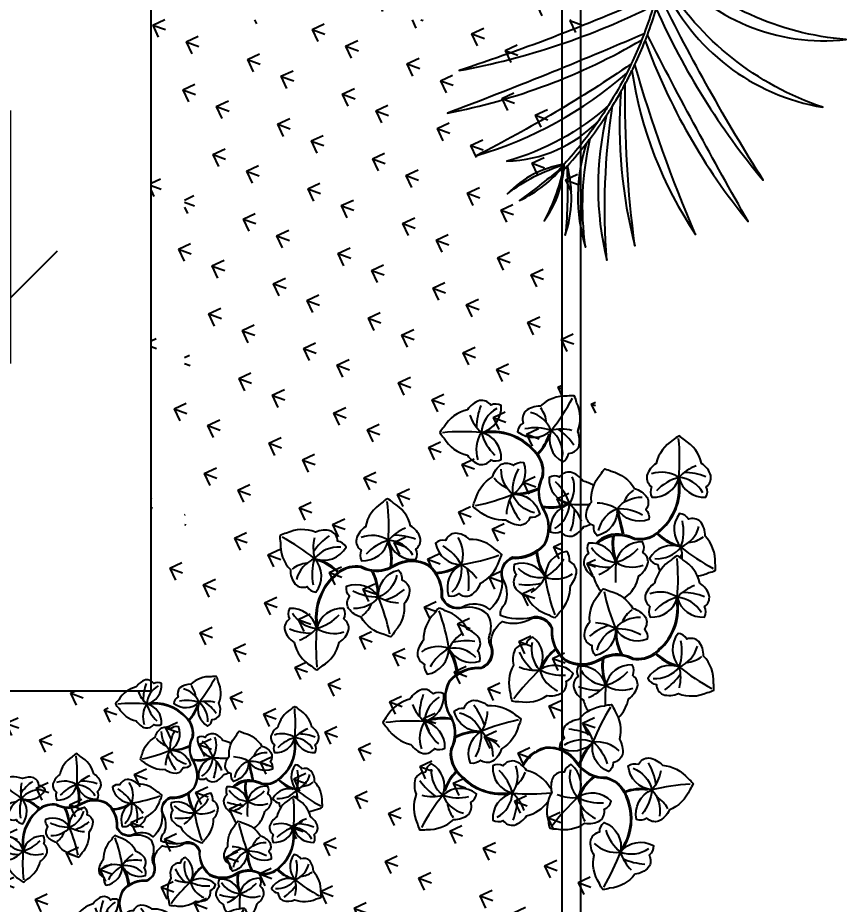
# Model space of a CAD drawing. Extents: x 97.2 to 178.4, y 268.6 to 301.5.
# Drawn here: x 104.67 to 105.555, y 272.719 to 273.666 of the extents above; entities that cross this region are included whole.
import ezdxf

# ---------------------------------------------------------------- set-up
doc = ezdxf.new("R2010")
doc.units = 0
doc.header["$MEASUREMENT"] = 0
doc.layers.get('0').update_dxf_attribs({"linetype": 'CONTINUOUS'})
doc.layers.get('DEFPOINTS').update_dxf_attribs({"linetype": 'CONTINUOUS'})
for name, color, linetype in [('COTAS', 8, 'CONTINUOUS'), ('PAREDE', 7, 'CONTINUOUS'), ('PISOS', 9, 'CONTINUOUS'), ('VEGET', 64, 'CONTINUOUS'), ('VEGET-I', 62, 'CONTINUOUS')]:
    doc.layers.add(name, color=color, linetype=linetype)
doc.styles.get("Standard").update_dxf_attribs({"font": 'arial.ttf'})
doc.dimstyles.get("Standard").update_dxf_attribs({"dimscale": 0, "dimtxt": 0.12, "dimasz": 0.1, "dimexe": 0.2, "dimexo": 0.2, "dimgap": 0, "dimtad": 0, "dimzin": 5, "dimdsep": 46, "dimtxsty": 'Standard', "dimblk1": 'OBLIQUE', "dimblk2": 'OBLIQUE', "dimsah": 1, "dimcen": 0.1, "dimadec": 0, "dimazin": 0, "dimtfac": 1, "dimtmove": 0, "dimatfit": 3, "dimldrblk": 'OBLIQUE', "dimfxl": 1, "dimtolj": 1, "dimtzin": 1, "dimarcsym": 0})

# ---------------------------------------------------------------- blocks, each defined once
blk = doc.blocks.new('_OBLIQUE')
at = {"color": 0, "linetype": 'ByBlock'}
blk.add_line((-0.5, -0.5), (0.5, 0.5), dxfattribs=at)
blk = doc.blocks.new('*D102')
at = {"color": 0, "linetype": 'ByBlock'}
for p, q in [((101.56242, 273.29643), (101.56242, 273.56672)), ((103.36242, 273.29643), (103.36242, 273.56672)), ((101.56242, 273.36672), (102.30059, 273.36672)), ((103.36242, 273.36672), (102.62425, 273.36672))]:
    blk.add_line(p, q, dxfattribs=at)
at = {"layer": 'DEFPOINTS', "color": 0, "linetype": 'ByBlock'}
for p in [(101.56242, 273.36672), (101.56242, 273.09643), (103.36242, 273.09643)]:
    blk.add_point(p, dxfattribs=at)
at = {"color": 0, "linetype": 'ByBlock', "xscale": 0.1, "yscale": 0.1, "zscale": 0.1, "rotation": 180}
blk.add_blockref('_OBLIQUE', (101.56242, 273.36672), dxfattribs=at)
at = {"color": 0, "linetype": 'ByBlock', "xscale": 0.1, "yscale": 0.1, "zscale": 0.1}
blk.add_blockref('_OBLIQUE', (103.36242, 273.36672), dxfattribs=at)
at = {"color": 0, "linetype": 'ByBlock', "insert": (102.46242, 273.36672), "char_height": 0.12, "attachment_point": 5}
blk.add_mtext('\\A1;1.80', dxfattribs=at)
blk = doc.blocks.new('VEGET-05')
at = {"layer": 'VEGET'}
for points in [[(-0.01486, 0.27597, 0.205226), (-0.03986, 0.25782, 0.068851), (-0.04429, 0.25182, 0.068851), (-0.03986, 0.24582, 0.205226), (-0.01486, 0.22767, 0.1746), (-0.00186, 0.21767, 0.287728), (0.01014, 0.22267, 0.244009), (0.02127, 0.22284, 0.367619), (0.00014, 0.25182, 0.367619), (0.02127, 0.2808, 0.244009), (0.01014, 0.28097, 0.287728), (-0.00186, 0.28597, 0.1746)], [(0.07454, 0.25403, 0.367619), (0.08684, 0.22034, 0.244009), (0.09318, 0.22949, 0.287728), (0.10401, 0.23667, 0.1746), (0.10295, 0.25304, 0.205226), (0.1018, 0.28391, 0.068851), (0.09928, 0.29093, 0.068851), (0.09184, 0.29059, 0.205226), (0.06284, 0.27994, 0.1746), (0.04729, 0.27471, 0.287728), (0.04476, 0.26196, 0.244009), (0.0387, 0.25262, 0.367619)], [(0.03352, 0.18586, -0.367619), (0.06234, 0.16452, -0.244009), (0.05177, 0.16103, -0.287728), (0.04182, 0.15267, -0.1746), (0.02642, 0.15833, -0.205226), (-0.00286, 0.16818, -0.068851), (-0.00888, 0.17258, -0.068851), (-0.00645, 0.17963, -0.205226), (0.01198, 0.20442, -0.1746), (0.0214, 0.21785, -0.287728), (0.03434, 0.21666, -0.244009), (0.04502, 0.21983, -0.367619)], [(0.09414, 0.17528, 0.367619), (0.07364, 0.14586, 0.244009), (0.08478, 0.14593, 0.287728), (0.09688, 0.14119, 0.1746), (0.10966, 0.15147, 0.205226), (0.13426, 0.17015, 0.068851), (0.13856, 0.17624, 0.068851), (0.134, 0.18215, 0.205226), (0.10862, 0.19975, 0.1746), (0.0954, 0.20947, 0.287728), (0.08352, 0.20421, 0.244009), (0.07239, 0.2038, 0.367619)], [(-0.09931, 0.13669, 0.367619), (-0.06988, 0.11619, 0.244009), (-0.06995, 0.12732, 0.287728), (-0.06521, 0.13943, 0.1746), (-0.07549, 0.15221, 0.205226), (-0.09417, 0.17681, 0.068851), (-0.10027, 0.1811, 0.068851), (-0.10617, 0.17655, 0.205226), (-0.12377, 0.15116, 0.1746), (-0.13349, 0.13795, 0.287728), (-0.12823, 0.12606, 0.244009), (-0.12782, 0.11493, 0.367619)], [(-0.17805, 0.11708, 0.367619), (-0.14436, 0.12938, 0.244009), (-0.15351, 0.13572, 0.287728), (-0.16069, 0.14656, 0.1746), (-0.17706, 0.14549, 0.205226), (-0.20793, 0.14435, 0.068851), (-0.21495, 0.14183, 0.068851), (-0.21462, 0.13438, 0.205226), (-0.20396, 0.10538, 0.1746), (-0.19873, 0.08984, 0.287728), (-0.18598, 0.08731, 0.244009), (-0.17664, 0.08125, 0.367619)], [(-0.02137, 0.11068, 0.367619), (-0.03491, 0.07747, 0.244009), (-0.02406, 0.07998, 0.287728), (-0.01121, 0.07802, 0.1746), (-0.001, 0.09085, 0.205226), (0.0189, 0.11448, 0.068851), (0.02176, 0.12137, 0.068851), (0.01602, 0.12613, 0.205226), (-0.01262, 0.13773, 0.1746), (-0.02764, 0.14431, 0.287728), (-0.03808, 0.13657, 0.244009), (-0.04885, 0.13372, 0.367619)], [(0.06814, 0.09734, 0.367619), (0.03493, 0.11088, 0.244009), (0.03744, 0.10004, 0.287728), (0.03547, 0.08719, 0.1746), (0.04831, 0.07697, 0.205226), (0.07193, 0.05707, 0.068851), (0.07882, 0.05422, 0.068851), (0.08358, 0.05996, 0.205226), (0.09518, 0.08859, 0.1746), (0.10176, 0.10362, 0.287728), (0.09402, 0.11406, 0.244009), (0.09118, 0.12483, 0.367619)], [(0.23342, 0.09084, 0.205226), (0.21527, 0.11584, 0.068851), (0.20927, 0.12027, 0.068851), (0.20327, 0.11584, 0.205226), (0.18513, 0.09084, 0.1746), (0.17513, 0.07784, 0.287728), (0.18013, 0.06584, 0.244009), (0.1803, 0.05471, 0.367619), (0.20927, 0.07584, 0.367619), (0.23825, 0.05471, 0.244009), (0.23842, 0.06584, 0.287728), (0.24342, 0.07784, 0.1746)], [(-0.10988, 0.07606, -0.367619), (-0.08855, 0.10489, -0.244009), (-0.08506, 0.09432, -0.287728), (-0.0767, 0.08436, -0.1746), (-0.08235, 0.06896, -0.205226), (-0.0922, 0.03968, -0.068851), (-0.0966, 0.03366, -0.068851), (-0.10365, 0.0361, -0.205226), (-0.12844, 0.05453, -0.1746), (-0.14187, 0.06394, -0.287728), (-0.14069, 0.07689, -0.244009), (-0.14385, 0.08756, -0.367619)], [(0.14331, 0.04246, -0.367619), (0.12198, 0.01363, -0.244009), (0.11849, 0.0242, -0.287728), (0.11013, 0.03416, -0.1746), (0.11579, 0.04956, -0.205226), (0.12563, 0.07884, -0.068851), (0.13003, 0.08486, -0.068851), (0.13708, 0.08243, -0.205226), (0.16187, 0.06399, -0.1746), (0.1753, 0.05458, -0.287728), (0.17412, 0.04163, -0.244009), (0.17728, 0.03096, -0.367619)], [(-0.04424, 0.01357, 0.367619), (-0.00913, 0.02091, 0.244009), (-0.01728, 0.0285, 0.287728), (-0.02283, 0.04025, 0.1746), (-0.03918, 0.04154, 0.205226), (-0.0699, 0.04484, 0.068851), (-0.0772, 0.04335, 0.068851), (-0.07794, 0.03593, 0.205226), (-0.07156, 0.00571, 0.1746), (-0.06862, -0.01043, 0.287728), (-0.05636, -0.01476, 0.244009), (-0.04798, -0.0221, 0.367619)], [(0.0548, 0.00784, 0.367619), (0.06834, 0.04105, 0.244009), (0.05749, 0.03854, 0.287728), (0.04464, 0.04051, 0.1746), (0.03443, 0.02767, 0.205226), (0.01453, 0.00404, 0.068851), (0.01168, -0.00285, 0.068851), (0.01742, -0.00761, 0.205226), (0.04605, -0.01921, 0.1746), (0.06107, -0.02579, 0.287728), (0.07152, -0.01805, 0.244009), (0.08228, -0.0152, 0.367619)], [(0.21148, 0.00144, 0.367619), (0.17779, -0.01086, 0.244009), (0.18694, -0.0172, 0.287728), (0.19413, -0.02804, 0.1746), (0.21049, -0.02697, 0.205226), (0.24136, -0.02583, 0.068851), (0.24838, -0.02331, 0.068851), (0.24805, -0.01586, 0.205226), (0.23739, 0.01314, 0.1746), (0.23217, 0.02868, 0.287728), (0.21941, 0.03122, 0.244009), (0.21007, 0.03727, 0.367619)], [(-0.18047, -0.02711, 0.367619), (-0.14531, -0.02004, 0.244009), (-0.1534, -0.01239, 0.287728), (-0.15886, -0.0006, 0.1746), (-0.1752, 0.00082, 0.205226), (-0.20589, 0.00435, 0.068851), (-0.21321, 0.00293, 0.068851), (-0.214, -0.00449, 0.205226), (-0.20785, -0.03476, 0.1746), (-0.20503, -0.05092, 0.287728), (-0.19281, -0.05535, 0.244009), (-0.18449, -0.06275, 0.367619)], [(-0.1211, -0.0433, -0.367619), (-0.12715, -0.00795, -0.244009), (-0.1171, -0.01274, -0.287728), (-0.10413, -0.01359, -0.1746), (-0.09693, -0.02833, -0.205226), (-0.0826, -0.0557, -0.068851), (-0.0813, -0.06304, -0.068851), (-0.08793, -0.06645, -0.205226), (-0.11839, -0.07159, -0.1746), (-0.13448, -0.07478, -0.287728), (-0.14301, -0.06497, -0.244009), (-0.15291, -0.05987, -0.367619)], [(-0.00008, -0.06734, -0.367619), (-0.02891, -0.046, -0.244009), (-0.01834, -0.04251, -0.287728), (-0.00838, -0.03415, -0.1746), (0.00701, -0.03981, -0.205226), (0.03629, -0.04965, -0.068851), (0.04231, -0.05406, -0.068851), (0.03988, -0.06111, -0.205226), (0.02145, -0.0859, -0.1746), (0.01203, -0.09933, -0.287728), (-0.00091, -0.09814, -0.244009), (-0.01159, -0.10131, -0.367619)], [(0.12792, -0.06907, -0.367619), (0.09909, -0.04773, -0.244009), (0.10966, -0.04424, -0.287728), (0.11962, -0.03588, -0.1746), (0.13501, -0.04154, -0.205226), (0.16429, -0.05138, -0.068851), (0.17031, -0.05579, -0.068851), (0.16788, -0.06283, -0.205226), (0.14945, -0.08763, -0.1746), (0.14003, -0.10106, -0.287728), (0.12709, -0.09987, -0.244009), (0.11641, -0.10304, -0.367619)], [(-0.26256, -0.08812, -0.205226), (-0.27748, -0.06107, -0.068851), (-0.27893, -0.05376, -0.068851), (-0.27238, -0.05021, -0.205226), (-0.24204, -0.0444, -0.1746), (-0.22602, -0.04087, -0.287728), (-0.21728, -0.0505, -0.244009), (-0.20728, -0.05538, -0.367619), (-0.23872, -0.07264, -0.367619), (-0.2319, -0.10785, -0.244009), (-0.24205, -0.10327, -0.287728), (-0.25504, -0.1027, -0.1746)], [(-0.1723, -0.10625, -0.367619), (-0.14686, -0.08098, -0.244009), (-0.145, -0.09196, -0.287728), (-0.13824, -0.10306, -0.1746), (-0.14616, -0.11742, -0.205226), (-0.16032, -0.14488, -0.068851), (-0.16558, -0.15017, -0.068851), (-0.17218, -0.1467, -0.205226), (-0.1939, -0.12473, -0.1746), (-0.20575, -0.1134, -0.287728), (-0.20263, -0.10078, -0.244009), (-0.20414, -0.08975, -0.367619)], [(-0.04111, -0.13551, 0.367619), (-0.0534, -0.10182, 0.244009), (-0.05975, -0.11097, 0.287728), (-0.07058, -0.11815, 0.1746), (-0.06952, -0.13452, 0.205226), (-0.06837, -0.16539, 0.068851), (-0.06585, -0.17241, 0.068851), (-0.0584, -0.17207, 0.205226), (-0.02941, -0.16142, 0.1746), (-0.01386, -0.15619, 0.287728), (-0.01133, -0.14344, 0.244009), (-0.00527, -0.1341, 0.367619)], [(0.0483, -0.15745, 0.205226), (0.0733, -0.1393, 0.068851), (0.07772, -0.1333, 0.068851), (0.0733, -0.1273, 0.205226), (0.0483, -0.10915, 0.1746), (0.0353, -0.09915, 0.287728), (0.0233, -0.10415, 0.244009), (0.01217, -0.10432, 0.367619), (0.0333, -0.1333, 0.367619), (0.01217, -0.16227, 0.244009), (0.0233, -0.16245, 0.287728), (0.0353, -0.16745, 0.1746)], [(0.1763, -0.15917, 0.205226), (0.2013, -0.14103, 0.068851), (0.20572, -0.13503, 0.068851), (0.2013, -0.12903, 0.205226), (0.1763, -0.11088, 0.1746), (0.1633, -0.10088, 0.287728), (0.1513, -0.10588, 0.244009), (0.14016, -0.10605, 0.367619), (0.1613, -0.13503, 0.367619), (0.14016, -0.164, 0.244009), (0.1513, -0.16417, 0.287728), (0.1633, -0.16917, 0.1746)]]:
    blk.add_lwpolyline(points, format="xyb", close=True, dxfattribs=at)
for points in [[(0.05981, 0.22924, 0.036578), (0.05672, 0.23262, 0.26706), (0.00014, 0.25182)], [(0.0597, 0.22772, 0.046244), (0.056, 0.23192, 0.267271), (0.00033, 0.25084, 0.267271)], [(0.06128, 0.19287, -0.086488), (0.06509, 0.2046, 0.20505), (0.05961, 0.22784, 0.20505)], [(0.06517, 0.17313, -0.235468), (0.06604, 0.20427, 0.206382), (0.06042, 0.22843, 0.26706)], [(-0.02526, 0.10822, -0.112191), (-0.04802, 0.10128, -0.164024), (-0.04153, 0.07611, 0.399705), (-0.0201, 0.0654, -0.242829), (-0.00524, 0.06654, 0.204138), (0.01511, 0.06928, 0.235905), (0.0219, 0.09578, -0.403135), (0.03343, 0.11852, 0.242397), (0.06694, 0.13259, 0.261802), (0.06657, 0.16849, -0.170499), (0.06113, 0.19166, 0.20505)], [(0.0597, 0.12464, 0.067526), (0.06777, 0.13203, 0.262665), (0.06743, 0.16901, -0.024866), (0.0657, 0.17203, 0.206382)], [(0.14324, 0.03786, 0.111982), (0.14912, 0.01484, 0.170499), (0.12595, 0.00941, -0.261802), (0.09005, 0.00903, -0.242397), (0.07598, 0.04254, 0.403135), (0.05324, 0.05408, -0.246589), (0.02024, 0.06692, 0.297406), (0.02286, 0.09608, -0.399705), (0.03357, 0.11751, 0.164024), (0.05874, 0.124, 0.112191), (0.06568, 0.10124)], [(-0.10981, 0.08067, 0.111982), (-0.11569, 0.10368, 0.170499), (-0.09252, 0.10912, -0.261802), (-0.05662, 0.10949, -0.242397), (-0.04254, 0.07598, 0.403135), (-0.01981, 0.06445, -0.193811), (-0.00455, 0.06344, -0.110591), (0.00741, 0.0535, 0.203779), (0.01058, 0.02244, -0.399705), (-0.00014, 0.00101, 0.164024), (-0.02531, -0.00548), (-0.02627, -0.00612, 0.067526), (-0.03434, -0.0135, 0.262665), (-0.03399, -0.05049, -0.024866), (-0.03227, -0.0535, 0.11396), (-0.05637, -0.05522)], [(-0.04867, 0.10224, 0.067526), (-0.05605, 0.11032, 0.262665), (-0.09304, 0.10997, -0.024866), (-0.09605, 0.10825, 0.206382)], [(-0.09715, 0.10771, -0.235468), (-0.12829, 0.10859, 0.206382), (-0.15246, 0.10296, 0.26706)], [(-0.11689, 0.10383, -0.086488), (-0.12862, 0.10763, 0.20505), (-0.15186, 0.10216, 0.20505)], [(-0.15326, 0.10235, 0.036578), (-0.15664, 0.09926, 0.26706), (-0.17584, 0.04268)], [(-0.15175, 0.10225, 0.046244), (-0.15594, 0.09854, 0.267271), (-0.17486, 0.04287, 0.267271)], [(0.18669, 0.01617, 0.036578), (0.19007, 0.01926, 0.26706), (0.20927, 0.07584)], [(0.18518, 0.01628, 0.046244), (0.18938, 0.01998, 0.267271), (0.20829, 0.07565, 0.267271)], [(-0.17108, 0.00154, 0.015462), (-0.16984, 0.00268, 0.205226), (-0.15169, 0.02768, 0.1746), (-0.14169, 0.04068, 0.287728), (-0.14669, 0.05268, 0.244009), (-0.14686, 0.06381, 0.367619), (-0.17584, 0.04268, 0.367619), (-0.20482, 0.06381, 0.244009), (-0.20499, 0.05268, 0.287728), (-0.20999, 0.04068, 0.1746), (-0.19999, 0.02768, 0.205226)], [(-0.00469, -0.06726, 0.111982), (-0.0277, -0.07314, 0.170499), (-0.03314, -0.04997, -0.261802), (-0.03351, -0.01407, -0.242397), (0, 0, 0.403135), (0.01153, 0.02274, -0.148926), (0.01393, 0.05547, -0.248003), (0.02616, 0.05054, 0.232235), (0.05353, 0.05312, -0.399705), (0.07496, 0.04241, 0.164024), (0.08145, 0.01724, 0.112191), (0.0587, 0.0103)], [(-0.14699, 0.03162, -0.206326), (-0.12758, 0.00691, -0.261802), (-0.14317, -0.02543, 0.170499), (-0.15794, -0.0441, -0.20505)], [(-0.14631, 0.03238, -0.128833), (-0.13136, 0.01817, -0.262665)], [(-0.19999, 0.02768, 0.180009), (-0.18502, 0.00479, 0.068851)], [(-0.13076, 0.01718, -0.067526), (-0.12659, 0.00707, -0.262665), (-0.14262, -0.02627, 0.024866), (-0.14546, -0.02826, -0.206382)], [(0.0821, 0.01628, 0.067526), (0.08948, 0.00821, 0.262665), (0.12647, 0.00855, -0.024866), (0.12948, 0.01027, 0.206382)], [(0.13058, 0.01081, -0.235468), (0.16173, 0.00993, 0.206382), (0.18589, 0.01556, 0.26706)], [(0.15033, 0.01469, -0.086488), (0.16206, 0.01089, 0.20505), (0.1853, 0.01636, 0.20505)], [(0.13274, -0.01817, 0.367619), (0.10331, 0.00233, 0.244009), (0.10338, -0.0088, 0.287728), (0.09864, -0.0209, 0.1746), (0.10892, -0.03368, 0.048022), (0.11143, -0.04077, 0.068851)], [(0.15283, -0.04426, 0.079632), (0.15721, -0.03264, 0.1746), (0.16692, -0.01943, 0.287728), (0.16167, -0.00754, 0.244009), (0.16125, 0.00359, 0.367619), (0.13274, -0.01817, 0.367619)], [(-0.06071, -0.05676, 0.367619), (-0.04021, -0.02734, 0.244009), (-0.05134, -0.02741, 0.287728), (-0.06345, -0.02267, 0.1746), (-0.07623, -0.03294, 0.084418), (-0.08827, -0.03822, 0.068851)], [(-0.14641, -0.02903, 0.235468), (-0.15885, -0.0576, -0.206382), (-0.17421, -0.07708, -0.26706)], [(0.07065, -0.06776, 0.367619), (0.09115, -0.03833, 0.244009), (0.08002, -0.0384, 0.287728), (0.06792, -0.03366, 0.1746), (0.05514, -0.04394, 0.112126), (0.03963, -0.05178, 0.068851)], [(-0.15832, -0.04525, 0.086488), (-0.15986, -0.05749, -0.20505), (-0.17469, -0.0762, -0.20505)], [(-0.0954, -0.0702, 0.150126), (-0.07518, -0.08123, 0.1746), (-0.06197, -0.09095, 0.287728), (-0.05008, -0.08569, 0.244009), (-0.03896, -0.08528, 0.367619), (-0.06071, -0.05676, 0.367619)], [(-0.03174, -0.05461, -0.235468), (-0.03261, -0.08575, 0.206382), (-0.02699, -0.10991, 0.26706)], [(0.09048, -0.0476, -0.316495), (0.09539, -0.08748, 0.206382), (0.10101, -0.11164, 0.26706)], [(-0.17511, -0.07755, -0.036578), (-0.17934, -0.07929, -0.26706), (-0.23872, -0.07264)], [(-0.17456, -0.07613, -0.046244), (-0.17969, -0.07836, -0.267271), (-0.23812, -0.07183, -0.267271)], [(-0.02785, -0.07435, -0.086488), (-0.03165, -0.08608, 0.20505), (-0.02618, -0.10932, 0.20505)], [(0.03219, -0.0767, 0.188629), (0.05618, -0.09223, 0.1746), (0.06939, -0.10194, 0.287728), (0.08128, -0.09669, 0.244009), (0.09241, -0.09627, 0.367619), (0.07065, -0.06776, 0.367619)], [(0.10015, -0.07608, -0.086488), (0.09634, -0.08781, 0.20505), (0.10182, -0.11105, 0.20505)], [(0.08689, -0.13724, 0.367619), (0.0746, -0.10355, 0.244009), (0.06825, -0.1127, 0.147017), (0.06156, -0.11489, 0.1746)], [(-0.02637, -0.11072, 0.036578), (-0.02328, -0.11409, 0.26706), (0.0333, -0.1333)], [(-0.02627, -0.1092, 0.046244), (-0.02256, -0.1134, 0.267271), (0.0331, -0.13232, 0.267271)], [(0.10163, -0.11245, 0.036578), (0.10472, -0.11582, 0.26706), (0.1613, -0.13503)], [(0.10173, -0.11093, 0.046244), (0.10544, -0.11513, 0.267271), (0.1611, -0.13404, 0.267271)], [(0.05611, -0.15478, 0.082321), (0.05963, -0.16712, 0.068851), (0.06215, -0.17413, 0.068851), (0.0696, -0.1738, 0.205226), (0.09859, -0.16314, 0.1746), (0.11414, -0.15792, 0.287728), (0.11667, -0.14517, 0.244009), (0.12273, -0.13583, 0.367619), (0.08689, -0.13724, 0.367619)]]:
    blk.add_lwpolyline(points, format="xyb", dxfattribs=at)
for centre, radius, start, end in [((0.02225, 0.26619), 0.05269, 315.47016, 345.39108), ((0.02225, 0.26619), 0.05369, 315.3179, 341.99486), ((0.03667, 0.23946), 0.05269, 268.15547, 297.8525), ((0.03667, 0.23946), 0.05369, 271.55169, 297.10958), ((0.07403, 0.22506), 0.05269, 260.31588, 290.47739), ((0.07403, 0.22506), 0.05369, 261.07576, 287.08118), ((-0.14909, 0.11658), 0.05269, 350.31588, 20.47739), ((-0.14909, 0.11658), 0.05369, 351.07576, 17.08118), ((0.11229, 0.12789), 0.05269, 183.5334, 213.15808), ((-0.19021, 0.06479), 0.05269, 45.47016, 71.99486), ((-0.19021, 0.06479), 0.05369, 45.3179, 71.99486), ((-0.16348, 0.07921), 0.05269, 358.15547, 27.8525), ((0.19691, 0.03931), 0.05269, 178.15547, 207.8525), ((-0.06377, -0.03644), 0.05269, 38.31668, 67.14112), ((-0.06377, -0.03644), 0.05369, 38.11606, 63.7449), ((0.08535, -0.03631), 0.05269, 93.5334, 123.15808), ((0.18252, 0.00194), 0.05369, 171.07576, 197.08118), ((0.18252, 0.00194), 0.05269, 170.31588, 200.47739), ((0.22364, 0.05373), 0.05369, 225.3179, 251.99486), ((0.22364, 0.05373), 0.05269, 225.47016, 251.99486), ((-0.16045, -0.07982), 0.05369, 47.77582, 73.78125), ((-0.20039, -0.07697), 0.05269, 37.0045, 66.70153), ((-0.20039, -0.07697), 0.05369, 37.74742, 63.30531), ((-0.16045, -0.07982), 0.05269, 44.37961, 74.54112), ((0.07182, -0.06829), 0.02896, 346.40885, 49.17904), ((-0.0406, -0.10654), 0.05269, 80.31588, 110.47739), ((0.09076, -0.11754), 0.05269, 80.93339, 110.47739), ((0.09076, -0.11754), 0.05369, 81.30102, 107.08118), ((-0.00323, -0.12093), 0.05269, 88.15547, 117.8525), ((0.06311, 0.12911), 0.2075, 280.233, 287.22399), ((0.06311, 0.12911), 0.2085, 280.233, 288.10911), ((-0.22481, -0.09504), 0.05269, 352.86214, 19.38684), ((-0.22481, -0.09504), 0.05369, 352.86214, 19.5391), ((0.01119, -0.14767), 0.05369, 135.3179, 161.99486), ((0.01119, -0.14767), 0.05269, 135.47016, 161.99486), ((0.13919, -0.1494), 0.05369, 135.3179, 161.99486), ((0.13919, -0.1494), 0.05269, 135.47016, 161.99486)]:
    blk.add_arc(centre, radius, start, end, dxfattribs=at)
at = {"layer": 'VEGET-I'}
for points in [[(0.09685, 0.2541, 0.127493), (0.07454, 0.25403, 0.236268), (0.05241, 0.27332)], [(0.08686, 0.22613, 0.249386), (0.07454, 0.25403, 0.13922), (0.0466, 0.25556, 0.13922)], [(0.02713, 0.16448, -0.127493), (0.03352, 0.18586, -0.236268), (0.02129, 0.21255)], [(0.05679, 0.16614, -0.249386), (0.03352, 0.18586, -0.13922), (0.03996, 0.21309, -0.13922)], [(0.07839, 0.14917, 0.249386), (0.09414, 0.17528, 0.13922), (0.07933, 0.19903, 0.13922)], [(0.10702, 0.15707, 0.127493), (0.09414, 0.17528, 0.236268), (0.0972, 0.20448)], [(-0.08109, 0.14957, 0.127493), (-0.09931, 0.13669, 0.236268), (-0.1285, 0.13975)], [(-0.17812, 0.13939, 0.127493), (-0.17805, 0.11708, 0.236268), (-0.19734, 0.09495)], [(-0.07319, 0.12093, 0.249386), (-0.09931, 0.13669, 0.13922), (-0.12305, 0.12188, 0.13922)], [(-0.0048, 0.09574, 0.127493), (-0.02137, 0.11068, 0.236268), (-0.02479, 0.13984)], [(-0.15015, 0.1294, 0.249386), (-0.17805, 0.11708, 0.13922), (-0.17958, 0.08914, 0.13922)], [(-0.031, 0.08174, 0.249386), (-0.02137, 0.11068, 0.13922), (-0.04103, 0.13059, 0.13922)], [(0.0392, 0.10698, 0.249386), (0.06814, 0.09734, 0.13922), (0.08805, 0.11701, 0.13922)], [(-0.09017, 0.09933, -0.249386), (-0.10988, 0.07606, -0.13922), (-0.13711, 0.08251, -0.13922)], [(0.05319, 0.08078, 0.127493), (0.06814, 0.09734, 0.236268), (0.09729, 0.10077)], [(-0.08851, 0.06968, -0.127493), (-0.10988, 0.07606, -0.236268), (-0.13657, 0.06383)], [(0.12194, 0.04884, -0.127493), (0.14331, 0.04246, -0.236268), (0.17, 0.05469)], [(0.1236, 0.01919, -0.249386), (0.14331, 0.04246, -0.13922), (0.17055, 0.03601, -0.13922)], [(-0.0411, 0.03566, 0.127493), (-0.04424, 0.01357, 0.236268), (-0.0665, -0.00556)], [(0.06443, 0.03678, 0.249386), (0.0548, 0.00784, 0.13922), (0.07446, -0.01207, 0.13922)], [(0.18358, -0.01088, 0.249386), (0.21148, 0.00144, 0.13922), (0.21301, 0.02938, 0.13922)], [(-0.01486, 0.02176, 0.249386), (-0.04424, 0.01357, 0.13922), (-0.04976, -0.01386, 0.13922)], [(0.03824, 0.02279, 0.127493), (0.0548, 0.00784, 0.236268), (0.05822, -0.02131)], [(0.21155, -0.02087, 0.127493), (0.21148, 0.00144, 0.236268), (0.23077, 0.02357)], [(-0.17717, -0.00505, 0.127493), (-0.18047, -0.02711, 0.236268), (-0.20288, -0.04607)], [(0.10662, -0.00241, 0.249386), (0.13274, -0.01817, 0.13922), (0.15649, -0.00335, 0.13922)], [(-0.15103, -0.01915, 0.249386), (-0.18047, -0.02711, 0.13922), (-0.18621, -0.0545, 0.13922)], [(-0.12426, -0.01296, -0.249386), (-0.1211, -0.0433, -0.13922), (-0.1446, -0.0585, -0.13922)], [(0.11452, -0.03105, 0.127493), (0.13274, -0.01817, 0.236268), (0.16194, -0.02123)], [(-0.1017, -0.03228, -0.127493), (-0.1211, -0.0433, -0.236268), (-0.13073, -0.07103)], [(-0.04496, -0.03065, 0.249386), (-0.06071, -0.05676, 0.13922), (-0.0459, -0.08051, 0.13922)], [(-0.07359, -0.03855, 0.127493), (-0.06071, -0.05676, 0.236268), (-0.06377, -0.08596)], [(0.0063, -0.04596, -0.127493), (-0.00008, -0.06734, -0.236268), (0.01215, -0.09402)], [(0.08641, -0.04165, 0.249386), (0.07065, -0.06776, 0.13922), (0.08547, -0.09151, 0.13922)], [(-0.02335, -0.04762, -0.249386), (-0.00008, -0.06734, -0.13922), (-0.00653, -0.09457, -0.13922)], [(0.05777, -0.04954, 0.127493), (0.07065, -0.06776, 0.236268), (0.06759, -0.09696)], [(0.10465, -0.04935, -0.249386), (0.12792, -0.06907, -0.13922), (0.12147, -0.0963, -0.13922)], [(0.1343, -0.04769, -0.127493), (0.12792, -0.06907, -0.236268), (0.14015, -0.09575)], [(-0.1493, -0.08623, -0.249386), (-0.1723, -0.10625, -0.13922), (-0.19825, -0.09576, -0.13922)], [(-0.15213, -0.11579, -0.127493), (-0.1723, -0.10625, -0.236268), (-0.20053, -0.11431)], [(-0.05342, -0.10761, 0.249386), (-0.04111, -0.13551, 0.13922), (-0.01316, -0.13704, 0.13922)], [(0.07458, -0.10934, 0.249386), (0.08689, -0.13724, 0.13922), (0.11484, -0.13877, 0.13922)], [(-0.06342, -0.13558, 0.127493), (-0.04111, -0.13551, 0.236268), (-0.01898, -0.15479)], [(0.0739, -0.13866, 0.073906), (0.08689, -0.13724, 0.236268), (0.10902, -0.15652)]]:
    blk.add_lwpolyline(points, format="xyb", dxfattribs=at)
for centre, radius, start, end in [((-0.10101, 0.39512), 0.22522, 321.21175, 331.77136), ((0.06057, 0.25668), 0.06567, 158.483, 179.45893), ((0.03252, 0.24937), 0.03248, 119.65742, 175.66997), ((0.03866, 0.25918), 0.03116, 5.61414, 37.15356), ((0.02956, 0.28514), 0.04446, 199.49063, 228.55309), ((-0.01926, 0.02743), 0.22522, 85.05915, 95.61876), ((0.02738, 0.23357), 0.0328, 146.18792, 199.36135), ((0.04965, 0.26496), 0.05123, 194.86432, 226.56744), ((0.04492, 0.20113), 0.06567, 34.6356, 55.61154), ((0.03874, 0.22173), 0.03116, 216.39299, 247.93241), ((-0.05207, 0.39419), 0.22522, 281.77519, 292.3348), ((-0.32406, 0.15123), 0.22522, 356.29807, 6.85768), ((0.09264, 0.19928), 0.06567, 197.93501, 218.91095), ((0.10868, 0.40004), 0.22522, 266.29807, 276.85768), ((0.03383, 0.16911), 0.06567, 339.72192, 0.69785), ((-0.09314, 0.07637), 0.06567, 69.72192, 90.69785), ((-0.31914, -0.05847), 0.22522, 51.21175, 61.77136), ((-0.12515, 0.08746), 0.06567, 124.6356, 145.61154), ((-0.05652, 0.33314), 0.22522, 278.97876, 289.53837), ((-0.01511, 0.09524), 0.22522, 355.05915, 5.61876), ((-0.1832, 0.0812), 0.03116, 95.61414, 127.15356), ((-0.05191, 0.15483), 0.05269, 273.5334, 303.15808), ((-0.07886, 0.09142), 0.06567, 352.40261, 13.37855), ((0.2906, 0.13249), 0.22522, 188.97876, 199.53837), ((0.04887, 0.15483), 0.06567, 262.40261, 283.37855), ((0.2426, 0.04641), 0.04446, 109.49063, 138.55309), ((-0.31821, -0.00953), 0.22522, 11.77519, 22.3348), ((-0.12331, 0.13519), 0.06567, 287.93501, 308.91095), ((0.35164, 0.12805), 0.22522, 191.77519, 202.3348), ((0.19102, 0.04859), 0.0328, 56.18792, 109.36135), ((0.22242, 0.02633), 0.05123, 104.86432, 136.56744), ((0.20682, 0.04346), 0.03248, 29.65742, 85.66997), ((0.21414, 0.01541), 0.06567, 68.483, 89.45893), ((-0.14575, 0.08128), 0.03116, 306.39299, 337.93241), ((-0.17339, 0.07506), 0.03248, 209.65742, 265.66997), ((-0.18898, 0.09219), 0.05123, 284.86432, 316.56744), ((0.17918, 0.03724), 0.03116, 126.39299, 157.93241), ((-0.18071, 0.10312), 0.06567, 248.483, 269.45893), ((-0.20917, 0.07211), 0.04446, 289.49063, 318.55309), ((0.04855, 0.02328), 0.22522, 175.05915, 185.61876), ((-0.15759, 0.06993), 0.0328, 236.18792, 289.36135), ((-0.14317, 0.05838), 0.03116, 219.46154, 251.00095), ((-0.20906, -0.13992), 0.22522, 42.96179, 53.5214), ((0.15674, -0.01667), 0.06567, 107.93501, 128.91095), ((0.00387, -0.02334), 0.06567, 116.38564, 137.36158), ((0.11229, 0.0271), 0.06567, 172.40261, 193.37855), ((0.21664, 0.03732), 0.03116, 275.61414, 307.15356), ((-0.34647, -0.17933), 0.22522, 42.5222, 53.08181), ((0.08995, -0.21462), 0.22522, 98.97876, 109.53837), ((0.35257, 0.17699), 0.22522, 231.21175, 241.77136), ((0.15858, 0.03106), 0.06567, 304.6356, 325.61154), ((-0.17308, -0.01208), 0.06567, 334.15915, 355.13508), ((0.35749, -0.03271), 0.22522, 176.29807, 181.75744), ((-0.00039, -0.05059), 0.06567, 159.72192, 180.69785), ((0.12657, 0.04215), 0.06567, 249.72192, 270.69785), ((-0.19099, -0.0618), 0.03116, 86.92459, 118.46401), ((-0.2063, -0.06769), 0.0328, 135.49565, 188.66908), ((-0.20343, -0.25293), 0.22522, 57.99932, 68.55893), ((-0.05921, -0.08076), 0.06567, 17.93501, 38.91095), ((0.13097, -0.06159), 0.06567, 159.72192, 180.69785), ((-0.16094, 0.13873), 0.22522, 239.23824, 249.79785), ((-0.07525, -0.28152), 0.22522, 86.29807, 91.81338), ((0.08551, -0.27566), 0.22522, 101.77519, 112.3348), ((-0.19948, -0.10557), 0.05123, 108.28956, 139.99268), ((-0.22624, -0.11531), 0.04446, 106.30391, 135.36637), ((-0.18607, -0.10272), 0.06567, 155.39807, 176.37401), ((-0.20836, -0.08418), 0.03248, 159.18703, 215.19958), ((-0.0053, -0.10321), 0.03116, 36.39299, 67.93241), ((0.05611, -0.29251), 0.22522, 86.29807, 91.81338), ((0.12269, -0.10494), 0.03116, 36.39299, 67.93241), ((-0.17664, -0.04577), 0.06567, 279.24546, 300.2214), ((-0.20697, -0.09567), 0.03116, 297.70344, 329.24286), ((-0.39117, -0.15938), 0.22522, 3.08564, 13.64525), ((-0.01622, -0.14644), 0.05123, 14.86432, 46.56744), ((0.00605, -0.11505), 0.0328, 326.18792, 19.36135), ((0.11178, -0.14817), 0.05123, 14.86432, 46.56744), ((0.13405, -0.11678), 0.0328, 326.18792, 19.36135), ((-0.01149, -0.0826), 0.06567, 214.6356, 235.61154), ((0.13445, -0.2766), 0.22522, 141.21175, 151.77136), ((0.00091, -0.13084), 0.03248, 299.65742, 355.66997), ((0.0527, 0.09109), 0.22522, 265.05915, 275.61876), ((0.00387, -0.16662), 0.04446, 19.49063, 48.55309), ((-0.02714, -0.13816), 0.06567, 338.483, 359.45893), ((0.26245, -0.27833), 0.22522, 141.21175, 151.77136), ((0.11651, -0.08433), 0.06567, 231.9295, 235.61154), ((0.12891, -0.13257), 0.03248, 299.65742, 355.66997), ((0.18069, 0.08936), 0.22522, 265.05915, 275.61876), ((0.13187, -0.16835), 0.04446, 19.49063, 48.55309), ((0.10086, -0.13989), 0.06567, 338.483, 359.45893), ((-0.00523, -0.14066), 0.03116, 185.61414, 217.15356), ((0.12277, -0.14239), 0.03116, 185.61414, 217.15356)]:
    blk.add_arc(centre, radius, start, end, dxfattribs=at)
blk = doc.blocks.new('VEGET-12')
at = {"layer": 'VEGET'}
for points in [[(-0.3694, -0.0214, -0.026608), (-0.4781, 0.2602, 0.071243), (-0.3854, -0.0169, -0.018411), (-0.4259, -0.0032, -0.011872), (-0.5388, 0.2768, 0.083632), (-0.4347, 0.0002, -0.015992), (-0.4688, 0.015, -0.031808), (-0.5991, 0.2349, 0.108995), (-0.4817, 0.0213, -0.022934), (-0.5281, 0.0474, -0.116154), (-0.607, 0.1922, 0.198599), (-0.5493, 0.0613, -0.034164), (-0.6115, 0.1105, 0.164846), (-0.6535, 0.1911, -0.091874), (-0.6123, 0.1112, -0.004117), (-0.6193, 0.1177, -0.016919), (-0.6634, 0.1743, 0.11371), (-0.6133, 0.1106, -0.07322), (-0.6919, 0.1391, 0.136761), (-0.6195, 0.1111, 0.00291), (-0.6145, 0.1065, -0.03724), (-0.7125, 0.1089, 0.144632), (-0.6138, 0.1059, 0.018041), (-0.5815, 0.0786, 0.156383), (-0.7294, 0.0802, -0.090095), (-0.5747, 0.0734, 0.017265), (-0.5417, 0.0501, 0.118477), (-0.7482, 0.0498, -0.057239), (-0.5284, 0.0416, 0.009879), (-0.5084, 0.0299, 0.081452), (-0.7276, 0.0098, -0.036883), (-0.4967, 0.0234, 0.008888), (-0.4782, 0.0139, 0.11194), (-0.7114, -0.0767, -0.031946), (-0.4697, 0.0098, 0.015718), (-0.4358, -0.0048, 0.083846), (-0.6932, -0.1516, -0.011876), (-0.4276, -0.008, 0.016905), (-0.3901, -0.0207, 0.070199), (-0.6343, -0.1731, -0.026555), (-0.3716, -0.026, 0.007062)], [(-0.3555, -0.03, 0.249628), (-0.5304, -0.2577, -0.175168), (-0.3503, -0.0312, 0.009787)], [(-0.3278, -0.0359, 0.2582), (-0.434, -0.2911, -0.174181), (-0.3189, -0.0374, 0.010075)]]:
    blk.add_lwpolyline(points, format="xyb", dxfattribs=at)
at = {"layer": 'VEGET-I'}
for points in [[(-0.6145, 0.1065, 0.000378), (-0.6138, 0.1059, 0.040866)], [(-0.6115, 0.1105, -0.000462), (-0.6123, 0.1112)], [(-0.5815, 0.0786, 0.003648), (-0.5747, 0.0734, 0.040866)], [(-0.5281, 0.0474, -0.010919), (-0.5493, 0.0613)], [(-0.5417, 0.0501, 0.006714), (-0.5284, 0.0416, 0.040866)], [(-0.5084, 0.0299, 0.005709), (-0.4967, 0.0234, 0.040866)], [(-0.4688, 0.015, -0.006188), (-0.4817, 0.0213)], [(-0.4782, 0.0139, 0.004036), (-0.4697, 0.0098, 0.040866)], [(-0.4259, -0.0032, -0.004048), (-0.4347, 0.0002)], [(-0.4358, -0.0048, 0.003791), (-0.4276, -0.008, 0.040866)]]:
    blk.add_lwpolyline(points, format="xyb", dxfattribs=at)
for centre, radius, start, end in [((0.1937, 0.7983), 1.0603, 219.9318, 220.4366), ((-0.6055, 0.255), 0.1446, 264.4592, 266.9317)]:
    blk.add_arc(centre, radius, start, end, dxfattribs=at)

msp = doc.modelspace()

# ---------------------------------------------------------------- hatches: boundary and pattern name
at = {"layer": 'VEGET'}
h = msp.add_hatch(dxfattribs=at)
h.set_pattern_fill('GRASS', color=256, scale=0.003, angle=250, style=0)
h.set_pattern_definition([(340, (333.491306, 204.99035), (0.069060606, 0.03220349), [0.0142875, -0.0934755]), (295, (333.491306, 204.99035), (0.069060653, 0.032203512), [0.0142875, -0.0619125]), (25, (333.491306, 204.99035), (-0.032203512, 0.069060653), [0.0142875, -0.0619125])])
h.paths.add_polyline_path([(103.28243, 272.94643), (103.28243, 272.41555), (105.25138, 272.41555), (105.25138, 273.62972, -0.010172), (105.216, 273.62206, 0.001488), (105.25138, 273.63547), (105.25138, 273.68137), (104.81242, 273.68137), (104.81242, 272.94643)])
h = msp.add_hatch(dxfattribs=at)
h.set_pattern_fill('GRASS', color=256, scale=0.003, angle=250, style=0)
h.set_pattern_definition([(340, (333.527086, 204.97244), (0.069060606, 0.03220349), [0.0142875, -0.0934755]), (295, (333.527086, 204.97244), (0.069060653, 0.032203512), [0.0142875, -0.0619125]), (25, (333.527086, 204.97244), (-0.032203512, 0.069060653), [0.0142875, -0.0619125])])
h.paths.add_polyline_path([(103.31821, 272.92852), (103.31821, 272.39764), (105.28716, 272.39764), (105.28716, 273.61181, -0.010172), (105.25178, 273.60415, 0.001488), (105.28716, 273.61756), (105.28716, 273.66346), (104.8482, 273.66346), (104.8482, 272.92852)])

# ---------------------------------------------------------------- linework, layer by layer
at = {"layer": 'PAREDE'}
for q in [(104.81242, 276.21643), (97.78576, 272.94643)]:
    msp.add_line((104.81242, 272.94643), q, dxfattribs=at)
at = {"layer": 'PISOS'}
for p, q in [((105.25138, 272.39555), (105.25138, 273.70137)), ((105.27138, 272.39555), (105.27138, 273.70137))]:
    msp.add_line(p, q, dxfattribs=at)

# ---------------------------------------------------------------- block references
at = {"layer": 'PAREDE', "xscale": 0.75, "yscale": 0.75, "zscale": 0.75, "rotation": 90}
for name, p in [('VEGET-12', (105.33655, 273.96785)), ('VEGET-05', (104.86475, 272.77588))]:
    msp.add_blockref(name, p, dxfattribs=at)
at = {"layer": 'PAREDE', "rotation": 90}
msp.add_blockref('VEGET-05', (105.24117, 273.01345), dxfattribs=at)

# ---------------------------------------------------------------- dimensions: what is measured, and where the dimension line sits
at = {"layer": 'COTAS'}
dim = msp.add_linear_dim(base=(102.86242, 273.36672), p1=(104.66242, 273.09643), p2=(102.86242, 273.09643), angle=180, dimstyle='Standard', dxfattribs=at)
dim.commit()
dim.dimension.update_dxf_attribs({"geometry": '*D102', "text_midpoint": (103.76242, 273.36672), "insert": (1.3, 0)})

doc.saveas('drawing.dxf')
